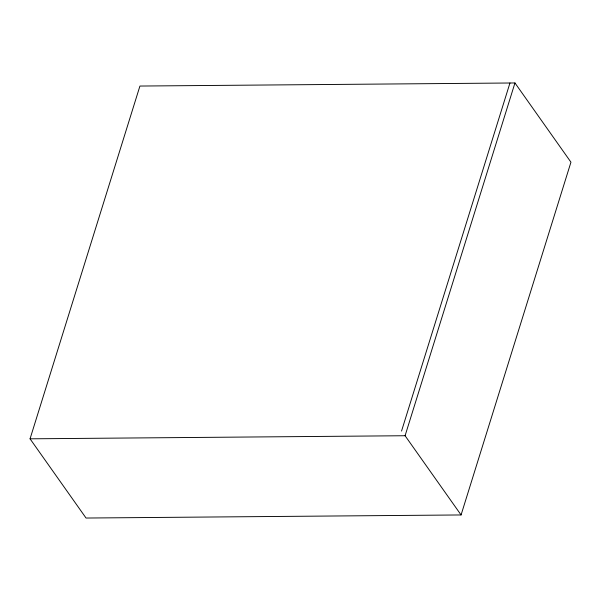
<?xml version="1.0" encoding="UTF-8"?>
<svg xmlns="http://www.w3.org/2000/svg" width="601" height="601" viewBox="0 0 601 601"><rect width="100%" height="100%" fill="white"/><g stroke="black" fill="none" stroke-linecap="round" stroke-linejoin="round"><path stroke-width="0.9" d="M30.05 438.82L139.928 86.048L514.959 82.961L570.95 162.18L461.072 514.952L86.041 518.039L30.05 438.82L405.082 435.733L461.072 514.952M401.543 431.067L509.956 82.998M405.082 435.733L514.959 82.961"/></g></svg>
